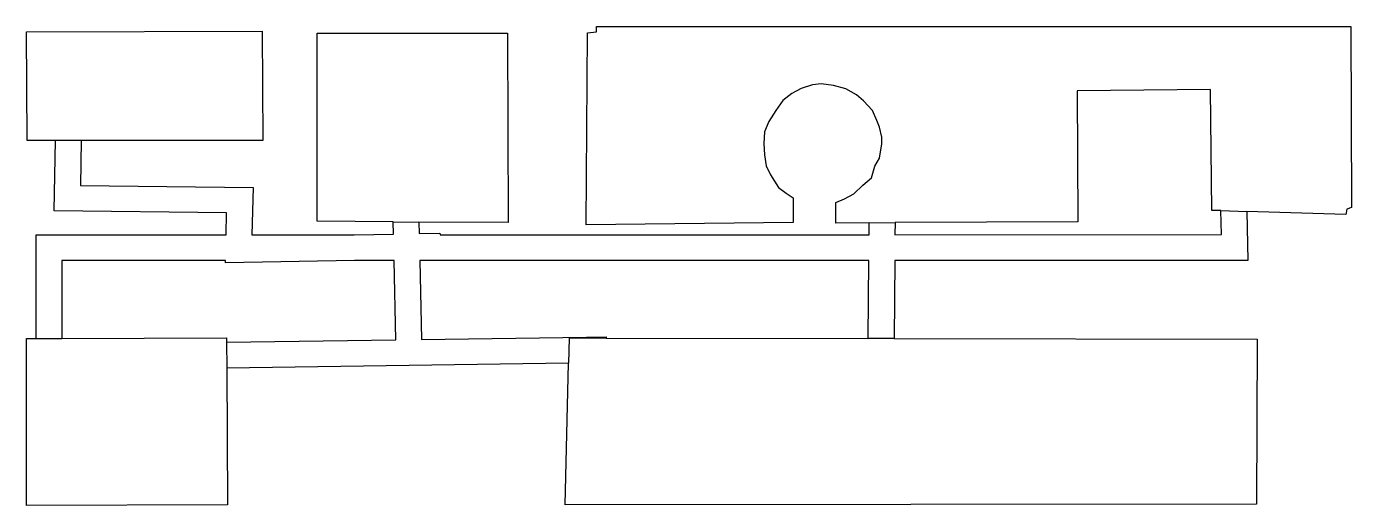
# Model space of a CAD drawing. Header units: metres. Extents: x -60 to 43, y -19 to 18.
import ezdxf

# ---------------------------------------------------------------- set-up
doc = ezdxf.new("R2010")
doc.units = ezdxf.units.M
for name, color, linetype, true_color in [('hcd_building_invisible', 6, 'Continuous', 0xfb00e8), ('hcd_building_outline', 1, 'Continuous', 0xff0000), ('hcd_doors', 178, 'Continuous', 0x000000)]:
    doc.layers.add(name, color=color, linetype=linetype, true_color=true_color)

msp = doc.modelspace()

# ---------------------------------------------------------------- linework, layer by layer
at = {"layer": 'hcd_building_invisible'}
for points in [[(-55.99, 9.09), (-57.99, 9.09)], [(32.45, 3.65), (34.46, 3.59)], [(-31.78, 2.79), (-29.78, 2.77)], [(5.16, 2.71), (7.16, 2.72)], [(-59.49, -6.28), (-57.49, -6.27)], [(-44.71, -6.56), (-44.7, -8.56)], [(-15.26, -6.24), (-18.13, -6.24), (-18.18, -8.19)], [(7.09, -6.28), (5.09, -6.28)]]:
    msp.add_lwpolyline(points, dxfattribs=at)
at = {"layer": 'hcd_building_outline'}
for points in [[(-60.18, 9.09), (-60.24, 17.54), (-41.96, 17.59), (-41.91, 9.09), (-55.99, 9.09), (-56.05, 5.61), (-42.66, 5.44), (-42.74, 1.78), (-34.8, 1.78), (-31.76, 1.83), (-31.78, 2.79), (-37.68, 2.83), (-37.68, 17.43), (-22.92, 17.43), (-22.87, 2.72), (-29.78, 2.77), (-29.76, 1.87), (-28.15, 1.9), (-28.14, 1.78), (5.15, 1.78), (5.16, 2.71), (2.58, 2.69), (2.58, 4.29), (3.25, 4.56), (3.96, 4.96), (4.67, 5.63), (5.34, 6.21), (5.6, 7.09), (5.96, 7.72), (6.14, 8.83), (6.14, 9.36), (5.96, 10.12), (5.74, 10.65), (5.42, 11.41), (4.71, 12.16), (4.18, 12.65), (3.34, 13.1), (2.4, 13.36), (1.42, 13.5), (0.76, 13.41), (-0.13, 13.14), (-0.84, 12.74), (-1.55, 12.21), (-2.09, 11.41), (-2.62, 10.56), (-2.98, 9.76), (-3.02, 8.87), (-2.98, 7.98), (-2.84, 7.14), (-2.49, 6.43), (-2.18, 5.94), (-1.87, 5.45), (-1.29, 5.01), (-0.75, 4.65), (-0.75, 2.74), (-16.8, 2.56), (-16.71, 17.45), (-16, 17.54), (-16, 17.94), (42.54, 17.94), (42.59, 3.89), (42.23, 3.76), (42.14, 3.36), (34.46, 3.59), (34.55, -0.21), (7.14, -0.22), (7.09, -6.28), (35.26, -6.33), (35.21, -19.13), (-18.44, -19.17), (-18.18, -8.19), (-44.7, -8.56), (-44.65, -19.17), (-60.24, -19.23), (-60.24, -6.28), (-59.49, -6.28), (-59.49, 1.77), (-44.74, 1.77), (-44.71, 3.47), (-58.08, 3.63), (-57.99, 9.09)], [(31.74, 3.67), (31.65, 13.05), (21.29, 12.96), (21.34, 2.78), (7.16, 2.72), (7.15, 1.78), (32.5, 1.79), (32.45, 3.65)], [(-57.49, -6.27), (-44.71, -6.22), (-44.71, -6.56), (-31.58, -6.38), (-31.71, -0.22), (-34.78, -0.22), (-44.79, -0.41), (-44.79, -0.23), (-57.49, -0.23)], [(5.09, -6.28), (5.14, -0.22), (-29.71, -0.22), (-29.58, -6.35), (-16.77, -6.17), (-15.26, -6.15), (-15.26, -6.24)]]:
    msp.add_lwpolyline(points, close=True, dxfattribs=at)
at = {"layer": 'hcd_doors'}
for points in [[(-55.99, 9.09), (-57.99, 9.09)], [(32.45, 3.65), (34.46, 3.59)], [(-31.78, 2.79), (-29.78, 2.77)], [(5.16, 2.71), (7.16, 2.72)], [(-59.49, -6.28), (-57.49, -6.27)], [(-44.71, -6.56), (-44.7, -8.56)], [(-15.26, -6.24), (-18.13, -6.24), (-18.18, -8.19)], [(7.09, -6.28), (5.09, -6.28)]]:
    msp.add_lwpolyline(points, dxfattribs=at)

doc.saveas('drawing.dxf')
